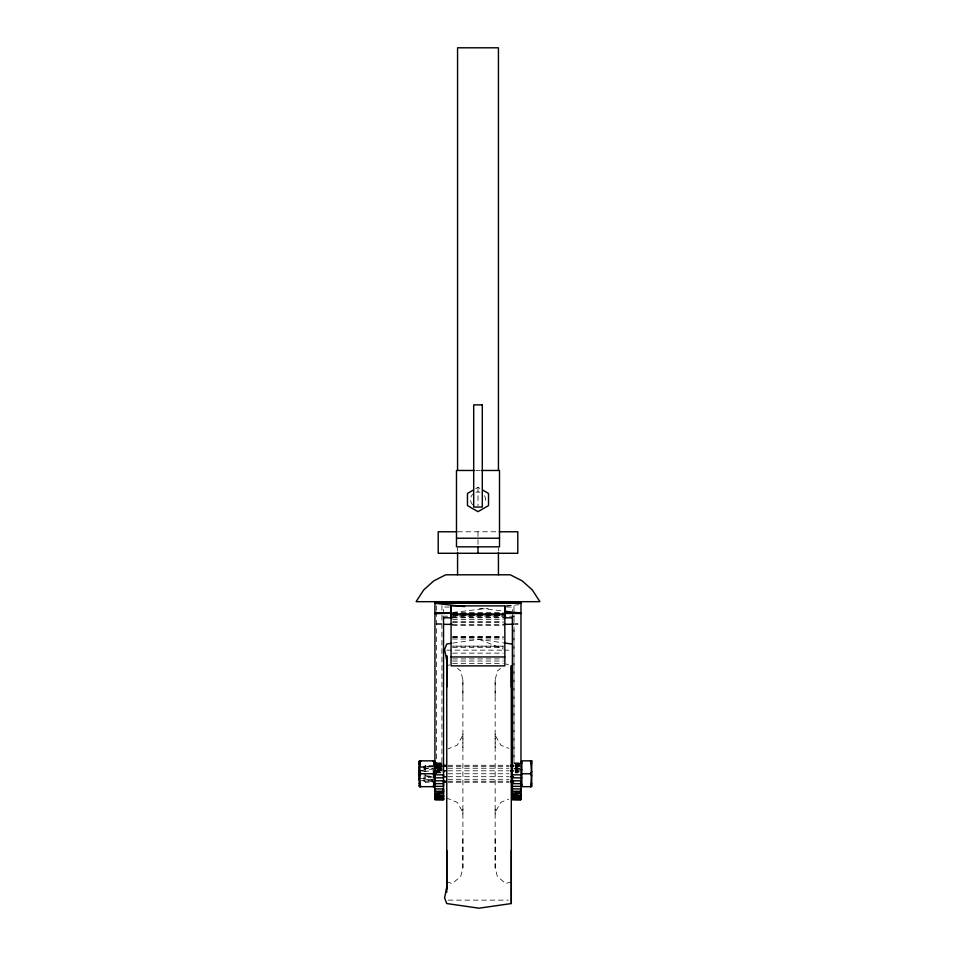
<?xml version="1.0" encoding="UTF-8"?>
<svg xmlns="http://www.w3.org/2000/svg" width="956" height="956" viewBox="0 0 956 956"><rect width="100%" height="100%" fill="white"/><g stroke="black" fill="none" stroke-linecap="round" stroke-linejoin="round"><path stroke-width="0.72" stroke-dasharray="4.78 3.58" d="M436.545 773.763L436.545 771.922L441.923 771.922M436.545 765.517L441.923 765.517L441.923 764.453L436.545 765.517L436.545 766.879L441.923 766.879M436.545 770.07L441.923 770.07L441.923 768.385L436.545 764.453L436.545 763.677L441.923 763.677L438.338 763.187M446.763 881.767L452.284 883.571L460.732 876.473L462.895 867.713L462.895 836.524M462.895 809.158L462.895 814.01L462.644 811.835L457.135 802.275L446.763 798.129M462.895 747.496L462.895 733.515L462.644 735.69L457.135 745.25L448.053 748.883M462.895 695.872L462.895 679.812L460.732 671.052L457.565 668.387M511.293 881.767L505.772 883.571L497.323 876.473L495.16 867.713L495.16 836.524M495.16 809.158L495.16 814.01L495.399 811.835L500.92 802.275L508.7 799.156M495.16 747.496L495.16 733.515L495.399 735.69L500.92 745.25L508.7 748.369M495.16 695.872L495.16 679.812L497.323 671.052L500.49 668.387M513.981 625.093L513.981 616.202L441.923 616.202M442.102 765.445L425.492 765.29L424.177 766.593L424.177 780.933L425.492 782.235L432.949 782.235M424.177 767.453L425.492 766.306L442.102 766.318M515.774 766.879L517.566 765.517M424.177 769.078L425.492 768.23L441.899 768.23M441.923 763.187L436.545 763.187L441.923 764.453L436.545 768.385L441.923 768.385M475.658 488.707L478 487.357L480.342 488.707M435.888 770.655L442.58 767.274M515.236 770.357L518.104 770.357L515.236 769.604L518.104 768.11L515.236 767.477L518.104 767.477L515.236 766.318L518.104 765.887M441.923 765.517L436.545 764.453L438.338 763.677M435.888 766.521L442.102 765.875M424.177 771.277L434.442 770.823M446.763 665.758L449.523 664.862M515.32 765.254L519.359 764.453L515.32 764.453M435.888 765.732L437.8 766.318L442.102 765.66M452.63 643.125L479.028 639.325L502.486 642.707M421.142 770.488L432.805 769.066M432.805 777.037L419.684 778.638L432.805 779.881M452.809 612.426L488.301 608.267M506.047 606.2L519.359 604.634M436.366 765.314L442.102 764.645L434.932 764.716M515.236 765.17L520.972 764.645M432.805 766.712L419.684 767.501L432.805 768.755M432.805 780.108L419.684 780.897L432.805 781.172M503.095 614.541L452.809 614.326M452.809 614.983L503.095 615.055M475.777 470.471L480.223 470.471M457.565 531.775L498.435 531.775M506.632 605.447L513.981 605.447L513.981 613.883M449.392 607.06L443.536 607.06L443.536 613.788M506.513 607.06L512.368 607.06L512.368 611.099M452.678 612.856L503.226 612.856M452.738 613.274L503.167 613.274M452.558 613.513L503.346 613.513M452.558 614.816L503.346 614.816M503.095 615.031L452.809 615.102L503.226 615.126M452.558 617.05L503.346 617.05M452.319 617.815L503.585 617.815M452.678 619.619L503.226 619.619M452.678 621.974L503.226 621.974M452.558 622.069L503.346 622.069M436.545 623.73L441.923 623.73M515.32 623.73L518.009 623.73M436.414 624.268L442.353 624.268M452.319 624.34L503.585 624.34M515.033 624.268L518.009 624.268M452.558 625.571L503.346 625.571M452.678 636.445L503.226 636.445M452.678 637.138L503.226 637.138M452.558 637.509L503.346 637.509M452.558 639.014L503.346 639.014M503.226 646.148L452.678 646.148L503.346 646.184M452.558 647.499L503.346 647.499M446.763 650.152L502.486 650.152M503.955 650.152L509.823 650.152M452.678 653.139L503.226 653.139M452.678 658.935L503.226 658.935M452.558 661.05L503.346 661.05M452.678 663.368L503.226 663.368M436.545 763.008L441.923 763.008M519.359 763.008L513.981 763.008L513.981 626.574L513.981 763.677M519.359 763.187L513.981 763.187L517.566 763.677M515.176 763.677L519.359 763.677L515.774 763.187M440.13 763.677L441.923 763.677M436.545 764.453L441.923 764.453M436.366 764.896L440.668 764.896M515.236 764.896L518.104 764.896M436.366 765.135L440.668 765.135M515.236 765.135L518.104 765.135M447.874 765.29L509.034 765.29M515.009 765.29L520.972 765.29M515.176 765.517L519.359 765.517L515.32 764.716M520.972 765.875L515.236 765.875L518.104 766.365M447.874 766.306L509.034 766.306M515.009 766.306L520.972 766.306M434.932 766.855L442.102 766.855M518.104 766.855L515.236 766.855L519.359 766.879M436.366 767.477L440.668 767.477L437.8 766.318M447.874 768.23L509.034 768.23M515.009 768.23L520.972 768.23M519.359 768.385L513.981 768.385L513.981 770.07M436.366 768.815L442.102 768.815M513.802 768.815L518.104 768.815M442.102 769.604L437.8 769.604L442.102 770.787M515.236 769.604L520.972 769.604M515.176 770.07L517.566 770.07M436.366 770.357L442.102 770.357M435.936 770.823L441.899 770.823M447.874 770.823L509.034 770.823M515.009 770.823L520.972 770.823M434.932 771.181L442.102 771.181M515.236 771.181L518.104 771.181M515.32 771.922L519.359 771.922M436.366 772.054L442.102 772.054M515.236 772.054L518.104 772.054M436.366 772.878L440.668 772.878M515.236 772.878L518.104 772.878M447.874 773.763L509.034 773.763M431.467 776.702L424.177 776.248M447.874 776.702L509.034 776.702M432.949 779.295L425.492 779.295L424.177 778.447M447.874 779.295L509.034 779.295M432.949 781.219L425.492 781.219L424.177 780.072M447.874 781.219L509.034 781.219M447.874 782.235L509.034 782.235M448.233 900.134L508.353 900.134M452.738 613.202L503.167 613.214M437.8 764.645L442.102 764.692M419.684 766.318L432.805 766.593M479.434 608.303L503.167 610.98M421.142 770.871L428.431 771.886M425.516 775.639L431.347 776.451M442.102 766.604L434.932 765.135M436.366 767.166L442.58 769.102M505.772 663.954L508.532 664.862M479.028 639.325L503.394 649.016M515.774 765.517L517.566 766.879M513.981 615.294L513.981 623.73M512.368 612.438L512.368 616.477M498.435 547.919L498.435 550.907M495.16 679.812L495.16 867.713M478 487.357L478 505.628M478 531.775L478 538.228M478 539.662L478 545.398M462.895 679.812L462.895 867.713M457.565 547.919L457.565 550.907M441.923 605.447L441.923 613.883M441.923 615.294L441.923 773.368M436.545 605.865L436.545 610.334M436.545 611.816L436.545 773.368M425.492 765.29L425.492 782.235M484.525 495.746A7.529 7.529 0 0 1 484.525 503.274M472.682 504.828A7.529 7.529 0 0 1 472.682 494.192M476.052 492.232A7.529 7.529 0 0 1 479.948 492.232M503.095 614.385L452.809 614.577L503.095 614.361M503.167 613.441L452.738 613.453L503.167 613.417M518.104 764.716L515.236 764.716L518.104 764.681"/><path stroke-width="1.43" d="M443.536 795.344L443.536 796.838L434.932 797.937L443.536 797.937L443.536 799.407L434.932 798.905L434.932 799.563L443.536 799.563L443.536 791.448M443.536 789.142L443.536 793.349L434.932 793.349L443.536 791.257L443.536 617.146M443.536 782.809L443.536 782.08M443.536 781.65L443.536 780.67M443.536 776.344L443.536 774.647M443.536 772.878L443.536 771.181M443.536 766.855L443.536 765.445M446.763 889.211L446.763 850.47M446.763 687.149L446.763 655.852L446.763 892.175M451.065 617.887L451.065 605.877L504.84 605.877L504.84 665.866L451.065 665.866L451.065 605.877M504.84 617.887L504.84 605.877M446.763 886.786L444.6 897.971L446.763 903.551L479.028 908.2L511.293 903.551L511.293 850.47M511.293 687.149L511.293 665.758L511.293 903.551M512.368 798.045L512.368 799.383L520.972 799.383L512.368 798.834L520.972 799.383L512.368 799.563L512.368 795.189L518.104 793.349L520.972 791.257L512.368 791.257L512.368 795.344M512.368 791.448L512.368 788.927L520.972 788.927M512.368 771.181L512.368 769.604M512.368 766.855L512.368 765.875M520.972 793.54L520.972 796.73L512.368 798.834M419.756 786.668L419.015 785.557L420.628 786.668L419.481 780.216L420.628 773.763L419.481 767.31L420.628 760.857L419.015 761.968L419.481 786.668L434.466 786.668L434.932 785.557L434.932 602.758L520.972 602.818L434.932 602.997L520.972 603.296L434.932 603.296L464.604 606.63M419.756 760.857L419.015 761.968L419.481 760.857L434.466 760.857L434.932 761.968L433.307 760.857L434.932 764.298L433.307 773.763L434.466 780.216L433.307 786.668L434.932 785.557L434.191 786.668M531.727 785.892L530.568 786.668C531.608 778.065 531.608 769.461 530.568 760.857L531.727 761.633M419.756 770.357L419.015 773.763L419.756 783.263L419.015 783.227L420.628 786.668M434.191 777.168L434.932 768.516L433.307 760.857M530.568 786.668L531.727 783.645M420.628 760.857L419.015 764.298L419.756 764.262L419.015 773.763L434.932 773.763L434.191 783.263L434.932 783.227L433.307 786.668M531.727 776.009L530.568 773.763L531.727 771.516M416.362 601.24L423.711 589.936L433.725 580.913L445.735 574.795L510.265 574.795L522.275 580.913L532.289 589.936L539.638 601.24M443.536 798.834L434.932 798.834L443.536 796.73L434.932 796.73L443.536 791.257L434.932 791.257M518.104 793.349L512.368 796.73L520.972 796.73L512.368 797.937L520.972 797.937L515.236 798.834M473.328 490.058L467.472 493.439L467.472 505.593L478 511.663L488.528 505.593L488.528 493.439L482.672 490.058M440.668 793.349L434.932 795.189L443.536 795.189L434.932 796.73M520.972 791.257L512.368 793.349L520.972 793.349M512.368 796.73L520.972 795.189L512.368 795.189M437.8 798.834L443.536 797.937M451.16 643.34L446.763 643.974L444.6 649.554L446.763 660.739M474.296 470.471L456.49 470.471L456.49 546.832L499.51 546.832L499.51 470.471L481.705 470.471M456.729 531.775L438.207 531.775L438.207 553.285L517.793 553.285L517.793 531.775L499.271 531.775M456.49 538.228L499.51 538.228M416.219 601.683L539.782 601.683M434.932 602.866L520.972 602.782L520.972 799.563L512.368 799.563M434.932 603.176L520.972 602.997M520.972 612.975L504.649 612.975L520.972 613.095L504.649 611.147M504.649 613.274L520.972 613.19M504.649 613.453L520.972 613.453M443.536 617.815L452.319 617.815M503.585 617.815L512.368 617.815M443.536 624.34L452.319 624.34M503.585 624.34L513.551 624.268M451.065 656.951L504.84 656.951M520.972 761.848L521.833 761.848M520.972 763.294L521.833 763.294M443.393 765.29L446.38 765.29M510.528 765.29L513.515 765.29M443.393 766.306L446.38 766.306M510.528 766.306L513.515 766.306M520.972 769.628L521.833 769.628M443.393 770.823L446.38 770.823M510.528 770.823L513.515 770.823M521.833 773.763L530.568 773.763M434.932 774.838L443.536 774.838M512.368 774.838L520.972 774.838M443.393 776.702L446.38 776.702M510.528 776.702L513.515 776.702M434.932 777.837L443.536 777.837M521.833 777.897L512.368 777.837L512.368 780.813L520.972 780.813L520.972 783.657L512.368 783.657M434.932 780.813L443.536 780.813M443.393 781.219L446.38 781.219M510.528 781.219L513.515 781.219M443.393 782.235L446.38 782.235M510.528 782.235L513.515 782.235M520.972 784.231L521.833 784.231M520.972 785.677L521.833 785.677M512.368 786.358L520.972 786.358M434.932 788.927L443.536 788.927M434.932 799.383L443.536 799.383L434.932 799.563L434.932 786.167M434.932 602.997L520.972 603.176M434.932 613.19L451.244 613.131M504.649 613.262L520.972 613.274M515.236 799.407L520.972 799.563M437.8 799.407L443.536 799.563M434.191 764.262L434.932 764.298M503.955 642.91L511.293 643.974M434.191 760.857L434.932 761.968M419.015 779.009L419.481 780.216M530.568 760.857L531.727 763.88M512.368 617.146L512.368 779.415M512.368 780.67L512.368 789.142M498.435 470.292L498.435 47.8L457.565 47.8L457.565 470.292M498.435 552.401L498.435 574.795M478 546.832L478 553.285M457.565 552.401L457.565 574.795M434.932 783.657L434.932 786.358L443.536 786.358L443.536 783.657L434.932 783.657M434.932 613.453L451.244 613.274L434.932 613.453M434.932 612.975L451.244 613.035L434.932 612.975M482.302 404.866L473.698 404.866L473.698 507.039L482.302 507.039L482.302 404.866M531.727 760.857L521.833 760.857L521.833 786.668L531.727 786.668L531.727 760.857"/></g></svg>
